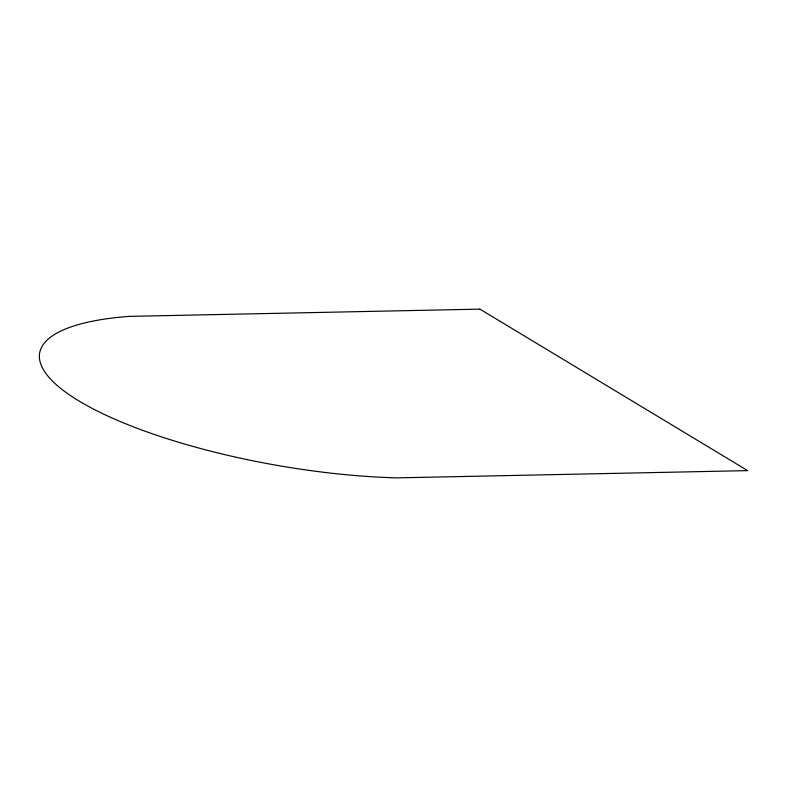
<?xml version="1.0" encoding="UTF-8"?>
<svg xmlns="http://www.w3.org/2000/svg" width="787" height="787" viewBox="0 0 787 787"><rect width="100%" height="100%" fill="white"/><g stroke="black" fill="none" stroke-linecap="round" stroke-linejoin="round"><path stroke-width="1.18" d="M479.922 309.134L129.157 316.374A253.66 69.915 9.9 0 0 78.867 400.917A253.66 69.915 9.9 0 0 396.884 477.866L747.65 470.626L479.922 309.134"/></g></svg>
